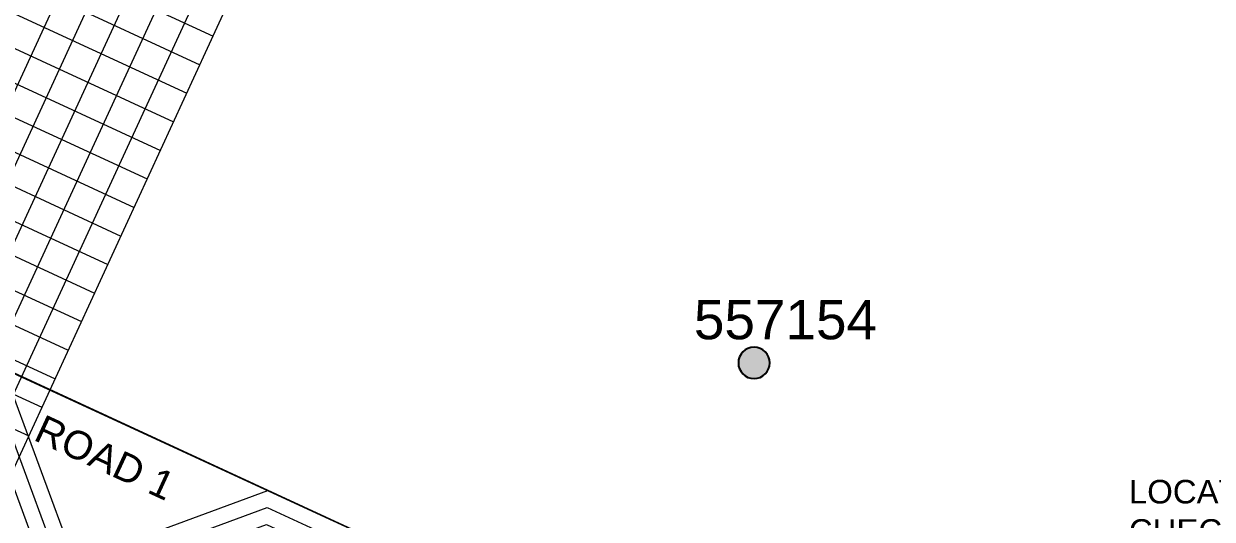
# Model space of a CAD drawing. Header units: metres. Extents: x 0 to 307451, y 0 to 6277344.
# Drawn here: x 305289.3 to 305364.9, y 6275259.7 to 6275291.2 of the extents above; entities that cross this region are included whole.
import ezdxf
from ezdxf.enums import TextEntityAlignment as Align

# ---------------------------------------------------------------- set-up
doc = ezdxf.new("R2010")
doc.units = ezdxf.units.M
doc.linetypes.add('PHANTOMX2', pattern=[6.6, 3, -0.75, 0.2, -0.75, 0.2, -0.75, 0.2, -0.75])
doc.layers.get('0').update_dxf_attribs({"color": 6})
doc.layers.add('_User Miscellaneous10', color=252, linetype='Continuous', lineweight=13, plot=False, transparency=0.75)
doc.layers.add('_User Miscellaneous12', color=252, linetype='Continuous', lineweight=13, plot=False, transparency=0.5)
for name, color, linetype, lineweight in [('_User_LV_Exist', 5, 'Continuous', 35), ('Cadastre Developer_SP_NEW', 92, 'Continuous', 15), ('Cadastre Land Parcels_SP_EXT', 118, 'Continuous', 15)]:
    doc.layers.add(name, color=color, linetype=linetype, lineweight=lineweight)
doc.layers.add('SupportsOH_SP_TR_HV_LV_SL_EXT', color=7, linetype='Continuous')
doc.styles.add('ieISOCP', font='arial.ttf', dxfattribs={"height": 1.5})
doc.styles.add('POLE_LABEL', font='arial.ttf', dxfattribs={"height": 2})
doc.styles.get("Standard").update_dxf_attribs({"font": 'arial.ttf'})

# ---------------------------------------------------------------- blocks, each defined once
blk = doc.blocks.new('POLE_EXT')
blk.add_hatch(color=256).paths.add_polyline_path([(-1, 0, 1), (1, 0, 1)])
blk.add_lwpolyline([(-1, 0, 1), (1, 0, 1)], format="xyb", close=True)
at = {"flags": 8}
blk.add_attdef('pNumber', text='', height=2, dxfattribs=at).set_placement((2.5, 2.5), align=Align.MIDDLE_CENTER)
at = {"style": 'POLE_LABEL', "flags": 9}
for tag, p in [('STRUCTURE_PLANT_NUMBER', (1.355, 0.028)), ('STREET_CODE', (1.355, -0.2))]:
    blk.add_attdef(tag, text='', height=0.2, dxfattribs=at).set_placement(p, align=Align.MIDDLE_LEFT)
at = {"flags": 9}
for tag, p in [('OWNED_BY', (1.355, -0.4)), ('SPECIAL_USE', (1.355, -0.8)), ('PARENT', (1.355, -0.6)), ('cLV', (1.355, -1.4)), ('STATE', (1.355, -1)), ('hDepth', (1.355, -1.6)), ('USAGE', (1.355, -1.2)), ('cHV', (1.355, -2)), ('hDia', (1.355, -1.8)), ('LBRACKET', (1.355, -2.2)), ('LExisting', (1.355, -2.4)), ('LANTNUMBER', (1.355, -2.6)), ('LOther', (1.355, -2.8)), ('LRemove', (1.355, -3)), ('cLinedev', (1.355, -3.4)), ('pExisting', (1.355, -3.8)), ('LEGEND', (1.355, -3.2)), ('LOCATION', (1.355, -3.6)), ('pFooting', (1.355, -4.4)), ('pNew', (1.355, -4.6)), ('PFNUMBER', (1.355, -4)), ('NEWPFNUMBER', (1.355, -4.2)), ('pRelocate', (1.355, -5)), ('pRemove', (1.355, -5.2)), ('pReplace', (1.355, -5.4)), ('cspan', (1.355, -6)), ('pStay', (1.355, -5.6)), ('pType', (1.355, -5.8)), ('STREETNAME', (1.355, -6.2)), ('SUBURB', (1.355, -6.4)), ('NOTES', (1.355, -6.6)), ('MAINTAINED_BY', (1.355, -6.814)), ('OPERATED_BY', (1.355, -7.014))]:
    blk.add_attdef(tag, text='', height=0.2, dxfattribs=at).set_placement(p, align=Align.MIDDLE_LEFT)
at = {"flags": 1}
blk.add_attdef('Z', (1.355, -7.328), '', height=0.2, dxfattribs=at)
blk = doc.blocks.new('*U283')
at = {"transparency": 33554559}
for p, q in [((14, 50), (14, -50)), ((16, 50), (16, -50)), ((18, 50), (18, -50)), ((20, 50), (20, -50)), ((22, 50), (22, -50)), ((24, 50), (24, -50)), ((26, 50), (26, -50)), ((28, 50), (28, -50)), ((30, 50), (30, -50)), ((32, 50), (32, -50)), ((34, 50), (34, -50)), ((36, 50), (36, -50)), ((38, 50), (38, -50)), ((40, 50), (40, -50)), ((42, 50), (42, -50)), ((-50, -40), (50, -40)), ((-50, -42), (50, -42)), ((-50, -44), (50, -44)), ((-50, -46), (50, -46)), ((-50, -48), (50, -48)), ((-50, -50), (50, -50))]:
    blk.add_line(p, q, dxfattribs=at)

msp = doc.modelspace()

# ---------------------------------------------------------------- linework, layer by layer
at = {"layer": '_User Miscellaneous10', "ltscale": 0.7, "flags": 128}
for points in [[(305220.0932, 6275300.6128), (305180.8881, 6275215.6269), (305184.5203, 6275213.9513), (305219.4943, 6275289.7656), (305230.2431, 6275293.728), (305286.3589, 6275267.8411), (305290.3212, 6275257.0923), (305255.3472, 6275181.278), (305258.9793, 6275179.6024), (305293.9534, 6275255.4168), (305304.7022, 6275259.3791), (305359.3924, 6275234.1499), (305362.841, 6275224.7947)], [(305221.0012, 6275300.1939), (305182.215, 6275216.116), (305184.0311, 6275215.2782), (305218.7598, 6275290.5606), (305230.2859, 6275294.8095), (305287.1539, 6275268.5756), (305291.4028, 6275257.0495), (305256.6741, 6275181.7671), (305258.4902, 6275180.9294), (305293.2189, 6275256.2118), (305304.7449, 6275260.4607), (305360.1874, 6275234.8844), (305363.7793, 6275225.1406)], [(305221.9092, 6275299.775), (305218.0253, 6275291.3556), (305230.3286, 6275295.8911), (305287.9489, 6275269.3101), (305292.4843, 6275257.0068), (305304.7877, 6275261.5422), (305360.9824, 6275235.6189), (305364.7175, 6275225.4865)]]:
    msp.add_lwpolyline(points, dxfattribs=at)
at = {"layer": 'Cadastre Developer_SP_NEW', "linetype": 'Continuous'}
msp.add_lwpolyline([(305395.188, 6275308.35), (305025.182, 6275475.533), (304990.1501, 6275406.6883), (305362.1375, 6275235.0861), (305395.188, 6275308.35)], close=True, dxfattribs=at)
at = {"layer": 'Cadastre Developer_SP_NEW', "ltscale": 0.5, "transparency": 33554687, "flags": 128}
msp.add_lwpolyline([(305362.1375, 6275235.0861), (305213.7369, 6275303.545), (305185.1935, 6275316.7125), (305156.9074, 6275329.7612), (305140.5627, 6275337.3012), (305115.0655, 6275349.0634), (305064.222, 6275372.5181), (305044.4015, 6275381.6615), (304990.1501, 6275406.6883)], dxfattribs=at)
at = {"layer": 'Cadastre Land Parcels_SP_EXT', "linetype": 'Continuous'}
for points in [[(305395.188, 6275308.35), (305025.182, 6275475.533), (304989.289, 6275407.454), (305361.498, 6275235.346), (305395.188, 6275308.35)], [(305361.498, 6275235.346), (304989.289, 6275407.454), (304941.588, 6275316.977), (305319.214, 6275143.722), (305361.498, 6275235.346)]]:
    msp.add_lwpolyline(points, close=True, dxfattribs=at)

# ---------------------------------------------------------------- block references
at = {"layer": '_User Miscellaneous12', "color": 2, "linetype": 'PHANTOMX2', "rotation": 65.23559500525579}
msp.add_blockref('*U283', (305238.3169, 6275273.2497), dxfattribs=at)
at = {"layer": 'SupportsOH_SP_TR_HV_LV_SL_EXT'}
ref = msp.add_blockref('POLE_EXT', (305335.735, 6275269.662), dxfattribs=at)
ref.add_attrib('ASSET_NUM', '557154', dxfattribs={"layer": '0', "height": 2.5, "rotation": 359.978593, "style": 'POLE_LABEL'}).set_placement((305337.735, 6275270.412), align=Align.BOTTOM_CENTER)

# ---------------------------------------------------------------- texts
at = {"layer": '_User Miscellaneous10', "ltscale": 0.7, "insert": (305359.5877, 6275262.2196), "char_height": 1.5, "attachment_point": 1, "style": 'ieISOCP'}
msp.add_mtext_dynamic_manual_height_columns('LOCATION CHECKED 11.10.2017', width=14.544163, gutter_width=7.5, heights=[0], dxfattribs=at)
at = {"layer": '_User_LV_Exist'}
msp.add_text('ROAD 1', height=1.8, rotation=335.236944, dxfattribs=at).set_placement((305294.0604, 6275262.8231), align=Align.CENTER)

doc.saveas('drawing.dxf')
